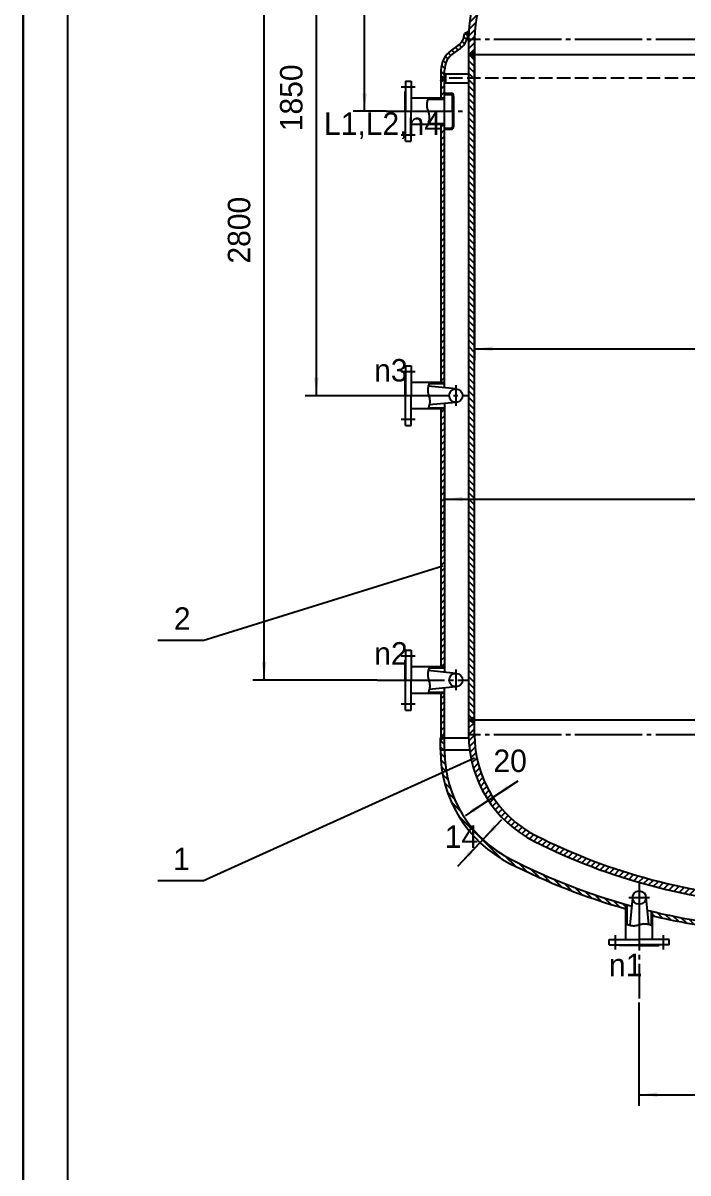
# Model space of a CAD drawing. Extents: x -33 to 593, y -246 to 621.
# Drawn here: x -32.8 to 115.2, y 164.3 to 420.4 of the extents above; entities that cross this region are included whole.
import ezdxf

# ---------------------------------------------------------------- set-up
doc = ezdxf.new("R2010")
doc.units = 0
doc.linetypes.add('DASHDOT', pattern=[18, 15, -1, 1, -1])
doc.linetypes.add('DASHED', pattern=[4, 3, -1])
doc.layers.get('0').update_dxf_attribs({"linetype": 'CONTINUOUS'})
for name, color, linetype in [('1', 7, 'CONTINUOUS'), ('2', 8, 'DASHDOT'), ('3', 2, 'DASHED')]:
    doc.layers.add(name, color=color, linetype=linetype)
doc.styles.get("Standard").update_dxf_attribs({"font": 'isocp.shx', "width": 0.707, "bigfont": 'hztxt.shx'})
doc.styles.add('STYLE1', font='cadt_en.shx', dxfattribs={"width": 0.971372, "bigfont": 'cadt_hz.shx'})
doc.styles.add('STYLE4', font='cadt_en.shx', dxfattribs={"width": 1.054629, "bigfont": 'cadt_hz.shx'})
doc.styles.add('STYLE5', font='cadt_en.shx', dxfattribs={"width": 1.085751, "bigfont": 'cadt_hz.shx'})
doc.dimstyles.get("Standard").update_dxf_attribs({"dimtxt": 3.5, "dimasz": 4, "dimexe": 2, "dimexo": 0, "dimgap": 1, "dimtad": 1, "dimtoh": 1, "dimdec": 4, "dimzin": 0, "dimtxsty": 'STANDARD', "dimcen": 0, "dimazin": 3, "dimtfac": 1, "dimtdec": 4, "dimtmove": 0, "dimatfit": 3, "dimtolj": 1, "dimtzin": 0})

# ---------------------------------------------------------------- blocks, each defined once
blk = doc.blocks.new('*U34')
for p, q in [((60.31, 408.48), (60.26, 408.43)), ((60.8, 407.9), (60.26, 408.45)), ((60.4, 408.43), (60.26, 408.29)), ((60.49, 408.38), (60.26, 408.15)), ((60.58, 408.33), (60.26, 408)), ((60.71, 407.85), (60.26, 408.31)), ((60.67, 408.28), (60.26, 407.86)), ((60.76, 408.22), (60.26, 407.72)), ((60.62, 407.8), (60.26, 408.16)), ((60.53, 407.75), (60.26, 408.02)), ((60.44, 407.7), (60.26, 407.88)), ((60.35, 407.64), (60.26, 407.74)), ((60.26, 407.59), (60.26, 407.6)), ((60.85, 408.17), (60.28, 407.6)), ((60.89, 407.96), (60.44, 408.41)), ((60.94, 408.12), (60.62, 407.8)), ((60.98, 408.01), (60.77, 408.22)), ((61.03, 408.07), (60.95, 407.99, 1))]:
    blk.add_line(p, q)
blk = doc.blocks.new('*U35')
for p, q in [((57.1, 402.41), (57.08, 402.2)), ((57.08, 402.2), (57.08, 402)), ((57.13, 402.62), (57.1, 402.41)), ((57.17, 402.83), (57.13, 402.62)), ((57.22, 403.03), (57.17, 402.83)), ((57.27, 403.22), (57.22, 403.03)), ((57.32, 403.4), (57.27, 403.22)), ((57.36, 403.55), (57.32, 403.4)), ((57.41, 403.68), (57.36, 403.55, 1)), ((57.08, 402), (57.1, 401.81)), ((57.1, 401.81), (57.12, 401.62)), ((57.12, 401.62), (57.16, 401.43)), ((57.16, 401.43), (57.2, 401.25)), ((57.2, 401.25), (57.25, 401.07)), ((57.25, 401.07), (57.31, 400.89)), ((57.31, 400.89), (57.36, 400.72)), ((57.36, 400.72), (57.42, 400.54)), ((57.42, 400.54), (57.47, 400.36)), ((57.47, 400.36), (57.52, 400.18)), ((57.52, 400.18), (57.57, 400)), ((57.57, 400), (57.6, 399.82)), ((57.6, 399.82), (57.63, 399.63)), ((57.63, 399.63), (57.64, 399.43)), ((57.36, 397.88), (57.32, 397.75)), ((57.41, 398.04), (57.36, 397.88)), ((57.46, 398.21), (57.41, 398.04)), ((57.51, 398.4), (57.46, 398.21)), ((57.56, 398.6), (57.51, 398.4)), ((57.6, 398.81), (57.56, 398.6)), ((57.63, 399.02), (57.6, 398.81)), ((57.64, 399.23), (57.63, 399.02)), ((57.64, 399.43), (57.64, 399.23))]:
    blk.add_line(p, q)
blk = doc.blocks.new('*D36')
for p, q in [((111.06, 460.72), (40.75, 460.72)), ((43.25, 400.72), (43.25, 460.72)), ((48.06, 400.72), (40.75, 400.72))]:
    blk.add_line(p, q)
for points in [[(43.25, 460.72), (43.75, 456.72), (42.75, 456.72)], [(43.25, 400.72), (42.75, 404.72), (43.75, 404.72)]]:
    blk.add_solid(points)
at = {"style": 'STYLE1'}
blk.add_text('900', height=5, rotation=90, dxfattribs=at).set_placement((40.16, 426.21))
blk = doc.blocks.new('*U40')
for p, q in [((66.85, 413.25), (66.67, 413.42, 1)), ((66.76, 413.3), (67.18, 413.71)), ((66.85, 413.53), (67.52, 412.86)), ((66.94, 413.19), (67.73, 413.98)), ((67.03, 413.63), (67.73, 412.93)), ((67.12, 413.09), (67.73, 413.7)), ((67.73, 413.22), (67.21, 413.73)), ((67.3, 412.99), (67.73, 413.42)), ((67.73, 413.5), (67.39, 413.84)), ((67.48, 412.88), (67.73, 413.13)), ((67.73, 413.78), (67.57, 413.94)), ((67.66, 412.78), (67.73, 412.85))]:
    blk.add_line(p, q)
blk = doc.blocks.new('*U42')
for p, q in [((63.47, 414.93), (64.05, 414.35)), ((64.3, 415.52), (64.86, 414.95)), ((64.95, 416.28), (65.53, 415.7)), ((65.37, 417.27), (66.01, 416.63, 1)), ((61.23, 412.93), (61.8, 412.35)), ((61.87, 413.7), (62.43, 413.14)), ((62.64, 414.34), (63.22, 413.77)), ((60.38, 410.95), (61.08, 410.25)), ((60.72, 412.02), (61.33, 411.41)), ((60.26, 409.66), (61.06, 408.86))]:
    blk.add_line(p, q)
blk = doc.blocks.new('*U43')
for p, q in [((60.26, 407.08), (61.06, 407.88, 1)), ((60.26, 405.66), (61.06, 406.46)), ((60.26, 404.25), (61.06, 405.05))]:
    blk.add_line(p, q)
blk = doc.blocks.new('*U47')
for p, q in [((57.33, 338.89), (57.32, 338.68)), ((57.32, 338.68), (57.32, 338.49)), ((57.32, 338.49), (57.34, 338.3)), ((57.35, 339.09), (57.33, 338.89)), ((57.34, 338.3), (57.36, 338.11)), ((57.39, 339.3), (57.35, 339.09)), ((57.36, 338.11), (57.4, 337.93)), ((57.44, 339.51), (57.39, 339.3)), ((57.5, 339.71), (57.44, 339.51)), ((57.55, 339.9), (57.5, 339.71)), ((57.61, 340.07), (57.55, 339.9)), ((57.67, 340.22), (57.61, 340.07)), ((57.71, 340.35), (57.67, 340.22, 1)), ((57.4, 337.93), (57.44, 337.74)), ((57.44, 337.74), (57.49, 337.56)), ((57.49, 337.56), (57.54, 337.38)), ((57.54, 337.38), (57.58, 337.21)), ((57.58, 337.21), (57.63, 337.03)), ((57.63, 337.03), (57.67, 336.84)), ((57.68, 335.47), (57.63, 335.26)), ((57.67, 336.84), (57.71, 336.66)), ((57.72, 335.68), (57.68, 335.47)), ((57.71, 336.66), (57.74, 336.47)), ((57.75, 335.88), (57.72, 335.68)), ((57.74, 336.47), (57.75, 336.28)), ((57.75, 336.28), (57.76, 336.09)), ((57.76, 336.09), (57.75, 335.88)), ((57.41, 334.55), (57.36, 334.42)), ((57.46, 334.7), (57.41, 334.55)), ((57.52, 334.87), (57.46, 334.7)), ((57.58, 335.06), (57.52, 334.87)), ((57.63, 335.26), (57.58, 335.06))]:
    blk.add_line(p, q)
blk = doc.blocks.new('*U48')
for p, q in [((58.55, 340.35), (58.82, 340.08)), ((59.96, 340.35), (60.23, 340.08)), ((57.37, 334.46), (57.41, 334.42, 1)), ((58.56, 334.68), (58.82, 334.42)), ((59.97, 334.68), (60.24, 334.42))]:
    blk.add_line(p, q)
blk = doc.blocks.new('*D49')
for p, q in [((221.06, 390.68), (221.06, 311.85)), ((61.06, 303.3), (61.06, 316.85)), ((61.06, 314.35), (221.06, 314.35))]:
    blk.add_line(p, q)
for points in [[(61.06, 314.35), (65.06, 314.85), (65.06, 313.85)], [(221.06, 314.35), (217.06, 313.85), (217.06, 314.85)]]:
    blk.add_solid(points)
at = {"insert": (148.12, 315.78), "char_height": 5, "attachment_point": 7, "style": 'STYLE4'}
blk.add_mtext('%%c2400', dxfattribs=at)
blk = doc.blocks.new('*D51')
for p, q in [((111.06, 460.72), (30.02, 460.72)), ((32.52, 337.38), (32.52, 460.72)), ((47.01, 337.38), (30.02, 337.38))]:
    blk.add_line(p, q)
for points in [[(32.52, 460.72), (33.02, 456.72), (32.02, 456.72)], [(32.52, 337.38), (32.02, 341.38), (33.02, 341.38)]]:
    blk.add_solid(points)
at = {"style": 'STYLE1'}
blk.add_text('1850', height=5, rotation=90, dxfattribs=at).set_placement((29.43, 396.27))
blk = doc.blocks.new('*U52')
for p, q in [((60.26, 397.18), (60.83, 397.75, 1)), ((60.26, 395.76), (61.06, 396.56)), ((60.26, 394.35), (61.06, 395.15)), ((60.26, 392.94), (61.06, 393.74)), ((60.26, 391.52), (61.06, 392.32)), ((60.26, 390.11), (61.06, 390.91)), ((60.26, 388.69), (61.06, 389.49)), ((60.26, 387.28), (61.06, 388.08)), ((60.26, 385.86), (61.06, 386.66)), ((60.26, 384.45), (61.06, 385.25)), ((60.26, 383.04), (61.06, 383.84)), ((60.26, 381.62), (61.06, 382.42)), ((60.26, 380.21), (61.06, 381.01)), ((60.26, 378.79), (61.06, 379.59)), ((60.26, 377.38), (61.06, 378.18)), ((60.26, 375.97), (61.06, 376.77)), ((60.26, 374.55), (61.06, 375.35)), ((60.26, 373.14), (61.06, 373.94)), ((60.26, 371.72), (61.06, 372.52)), ((60.26, 370.31), (61.06, 371.11)), ((60.26, 368.89), (61.06, 369.69)), ((60.26, 367.48), (61.06, 368.28)), ((60.26, 366.07), (61.06, 366.87)), ((60.26, 364.65), (61.06, 365.45)), ((60.26, 363.24), (61.06, 364.04)), ((60.26, 361.82), (61.06, 362.62)), ((60.26, 360.41), (61.06, 361.21)), ((60.26, 358.99), (61.06, 359.79)), ((60.26, 357.58), (61.06, 358.38)), ((60.26, 356.17), (61.06, 356.97)), ((60.26, 354.75), (61.06, 355.55)), ((60.26, 353.34), (61.06, 354.14)), ((60.26, 351.92), (61.06, 352.72)), ((60.26, 350.51), (61.06, 351.31)), ((60.26, 349.1), (61.06, 349.9)), ((60.26, 347.68), (61.06, 348.48)), ((60.26, 346.27), (61.06, 347.07)), ((60.26, 344.85), (61.06, 345.65)), ((60.26, 343.44), (61.06, 344.24)), ((60.26, 342.02), (61.06, 342.82)), ((60.26, 340.61), (61.06, 341.41))]:
    blk.add_line(p, q)
blk = doc.blocks.new('*U53')
for p, q in [((60.26, 333.54), (61.06, 334.34, 1)), ((60.26, 332.12), (61.06, 332.92)), ((60.26, 330.71), (61.06, 331.51)), ((60.26, 329.3), (61.06, 330.1)), ((60.26, 327.88), (61.06, 328.68)), ((60.26, 326.47), (61.06, 327.27)), ((60.26, 325.05), (61.06, 325.85)), ((60.26, 323.64), (61.06, 324.44)), ((60.26, 322.23), (61.06, 323.03)), ((60.26, 320.81), (61.06, 321.61)), ((60.26, 319.4), (61.06, 320.2)), ((60.26, 317.98), (61.06, 318.78)), ((60.26, 316.57), (61.06, 317.37)), ((60.26, 315.15), (61.06, 315.95)), ((60.26, 313.74), (61.06, 314.54)), ((60.26, 312.33), (61.06, 313.13)), ((60.26, 310.91), (61.06, 311.71)), ((60.26, 309.5), (61.06, 310.3)), ((60.26, 308.08), (61.06, 308.88)), ((60.26, 306.67), (61.06, 307.47)), ((60.26, 305.25), (61.06, 306.05)), ((60.26, 303.84), (61.06, 304.64)), ((60.26, 302.43), (61.06, 303.23)), ((60.26, 301.01), (61.06, 301.81)), ((60.26, 299.6), (61.06, 300.4)), ((60.26, 298.18), (61.06, 298.98)), ((60.26, 296.77), (61.06, 297.57)), ((60.26, 295.36), (61.06, 296.16)), ((60.26, 293.94), (61.06, 294.74)), ((60.26, 292.53), (61.06, 293.33)), ((60.26, 291.11), (61.06, 291.91)), ((60.26, 289.7), (61.06, 290.5)), ((60.26, 288.28), (61.06, 289.08)), ((61.01, 287.63), (61.06, 287.67))]:
    blk.add_line(p, q)
blk = doc.blocks.new('*U54')
for p, q in [((67.73, 412.09), (66.43, 413.39, 1)), ((67.73, 410.67), (66.39, 412.01)), ((67.73, 409.26), (66.39, 410.59)), ((67.73, 407.84), (66.39, 409.18)), ((66.39, 407.76), (67.73, 406.43)), ((66.39, 406.35), (67.73, 405.01)), ((67.73, 403.6), (66.39, 404.94)), ((67.73, 402.19), (66.39, 403.52)), ((67.73, 400.77), (66.39, 402.11)), ((67.73, 399.36), (66.39, 400.69)), ((67.73, 397.94), (66.39, 399.28)), ((67.73, 396.53), (66.39, 397.87)), ((67.73, 395.11), (66.39, 396.45)), ((67.73, 393.7), (66.39, 395.04)), ((67.73, 392.29), (66.39, 393.62)), ((67.73, 390.87), (66.39, 392.21)), ((67.73, 389.46), (66.39, 390.79)), ((67.73, 388.04), (66.39, 389.38)), ((67.73, 386.63), (66.39, 387.97)), ((67.73, 385.22), (66.39, 386.55)), ((67.73, 383.8), (66.39, 385.14)), ((67.73, 382.39), (66.39, 383.72)), ((67.73, 380.97), (66.39, 382.31)), ((66.39, 380.89), (67.73, 379.56)), ((66.39, 379.48), (67.73, 378.14)), ((67.73, 376.73), (66.39, 378.07)), ((67.73, 375.32), (66.39, 376.65)), ((67.73, 373.9), (66.39, 375.24)), ((67.73, 372.49), (66.39, 373.82)), ((67.73, 371.07), (66.39, 372.41)), ((67.73, 369.66), (66.39, 371)), ((66.86, 369.11), (66.39, 369.58))]:
    blk.add_line(p, q)
blk = doc.blocks.new('*U55')
for p, q in [((67.35, 424.07), (69.14, 425.86)), ((68.03, 426.16), (68.12, 426.25, 1)), ((66.91, 422.21), (68.79, 424.1)), ((66.46, 418.94), (67.99, 420.46)), ((66.62, 420.51), (68.3, 422.19)), ((66.4, 417.46), (67.81, 418.87)), ((66.39, 416.04), (67.73, 417.38)), ((66.39, 414.63), (67.73, 415.96)), ((66.57, 413.39), (67.73, 414.55))]:
    blk.add_line(p, q)
blk = doc.blocks.new('*U56')
for p, q in [((65.68, 418.1), (65.9, 417.88, 1)), ((65.76, 417.96), (66.22, 418.41)), ((65.86, 418.2), (66.4, 417.66)), ((65.94, 417.85), (66.42, 418.34)), ((66.03, 418.31), (66.41, 417.93)), ((66.12, 417.75), (66.41, 418.04)), ((66.42, 418.2), (66.21, 418.41)), ((66.3, 417.64), (66.4, 417.75)), ((66.43, 418.47), (66.39, 418.51))]:
    blk.add_line(p, q)
blk = doc.blocks.new('*D61')
for p, q in [((67.73, 413.39), (67.73, 345.3)), ((214.39, 345.3), (214.39, 353.45)), ((67.73, 347.8), (214.39, 347.8))]:
    blk.add_line(p, q)
for points in [[(67.73, 347.8), (71.73, 348.3), (71.73, 347.3)], [(214.39, 347.8), (210.39, 347.3), (210.39, 348.3)]]:
    blk.add_solid(points)
at = {"insert": (147.78, 349.23), "char_height": 5, "attachment_point": 7, "style": 'STYLE5'}
blk.add_mtext('%%c2200', dxfattribs=at)
blk = doc.blocks.new('*U63')
for p, q in [((61.06, 404.61), (61.22, 404.45)), ((62.37, 404.72), (62.7, 404.39)), ((57.75, 403.68), (58.01, 403.42)), ((59.16, 403.68), (59.43, 403.42)), ((60.57, 403.68), (60.84, 403.42)), ((62.73, 404.36), (63.06, 404.03, 1)), ((62.79, 402.88), (63.06, 402.61)), ((62.79, 401.47), (63.06, 401.2)), ((62.79, 400.05), (63.06, 399.79)), ((57.75, 398.02), (58.02, 397.75)), ((59.17, 398.02), (59.43, 397.75)), ((60.58, 398.02), (60.85, 397.75)), ((61.62, 396.98), (61.88, 396.72)), ((62.79, 398.64), (63.06, 398.37)), ((62.79, 397.22), (63, 397.01))]:
    blk.add_line(p, q)
blk = doc.blocks.new('*U65')
for p, q in [((66.52, 265.17), (66.5, 265.19)), ((66.8, 265.36), (66.57, 265.14)), ((66.85, 264.97), (66.59, 265.24)), ((67.13, 265.55), (66.66, 265.08)), ((67.19, 264.78), (66.68, 265.29)), ((66.75, 265.03), (67.47, 265.75)), ((67.52, 264.59), (66.77, 265.34)), ((66.84, 264.98), (67.73, 265.87)), ((67.73, 264.52), (66.86, 265.4)), ((67.73, 265.73), (66.93, 264.93)), ((67.73, 264.66), (66.95, 265.45)), ((67.73, 265.59), (67.02, 264.88)), ((67.73, 264.81), (67.04, 265.5)), ((67.73, 265.44), (67.11, 264.83)), ((67.73, 264.95), (67.13, 265.55)), ((67.73, 265.3), (67.2, 264.77)), ((67.73, 265.09), (67.22, 265.6)), ((67.73, 265.16), (67.29, 264.72)), ((67.73, 265.23), (67.3, 265.65)), ((67.73, 265.02), (67.38, 264.67)), ((67.73, 265.37), (67.39, 265.71)), ((67.73, 264.88), (67.47, 264.62)), ((67.73, 265.51), (67.48, 265.76)), ((67.73, 264.74), (67.56, 264.57)), ((67.73, 265.65), (67.57, 265.81)), ((67.73, 264.6), (67.65, 264.51)), ((67.73, 265.8), (67.66, 265.86, 1))]:
    blk.add_line(p, q)
blk = doc.blocks.new('*U66')
for p, q in [((60.56, 261.39), (60.13, 260.95)), ((60.65, 261.34), (60.13, 260.81)), ((60.74, 261.29), (60.25, 260.8)), ((60.3, 261.55), (60.26, 261.51)), ((60.72, 261.07), (60.26, 261.53)), ((60.39, 261.5), (60.26, 261.37)), ((60.48, 261.44), (60.26, 261.23)), ((60.63, 261.02), (60.26, 261.39)), ((60.54, 260.96), (60.26, 261.25)), ((60.81, 261.12), (60.5, 261.43)), ((60.83, 261.24), (60.59, 260.99)), ((60.9, 261.17), (60.83, 261.24, 1)), ((60.22, 261.18), (60.13, 261.09)), ((60.36, 260.86), (60.13, 261.1)), ((60.27, 260.81), (60.13, 260.95)), ((60.18, 260.76), (60.13, 260.81)), ((60.45, 260.91), (60.18, 261.18)), ((60.92, 261.18), (60.92, 261.18))]:
    blk.add_line(p, q)
blk = doc.blocks.new('*U67')
for p, q in [((101.43, 219.76), (101.55, 219.71, 1)), ((101.55, 219.71), (101.71, 219.65)), ((101.71, 219.65), (101.88, 219.6)), ((101.88, 219.6), (102.07, 219.54)), ((102.07, 219.54), (102.27, 219.48)), ((102.27, 219.48), (102.48, 219.43)), ((102.48, 219.43), (102.68, 219.39)), ((102.68, 219.39), (102.89, 219.37)), ((102.89, 219.37), (103.09, 219.36)), ((103.09, 219.36), (103.29, 219.36)), ((103.29, 219.36), (103.48, 219.38)), ((103.48, 219.38), (103.67, 219.41)), ((103.67, 219.41), (103.85, 219.44)), ((103.85, 219.44), (104.03, 219.48)), ((104.03, 219.48), (104.21, 219.53)), ((104.21, 219.53), (104.39, 219.58)), ((104.39, 219.58), (104.57, 219.63)), ((104.57, 219.63), (104.75, 219.67)), ((104.75, 219.67), (104.93, 219.71)), ((104.93, 219.71), (105.12, 219.75)), ((105.12, 219.75), (105.3, 219.78)), ((105.3, 219.78), (105.5, 219.79)), ((105.5, 219.79), (105.69, 219.8)), ((105.69, 219.8), (105.89, 219.79)), ((105.89, 219.79), (106.1, 219.76)), ((106.1, 219.76), (106.31, 219.72)), ((106.31, 219.72), (106.52, 219.67)), ((106.52, 219.67), (106.72, 219.62)), ((106.72, 219.62), (106.9, 219.56)), ((106.9, 219.56), (107.08, 219.5)), ((107.08, 219.5), (107.23, 219.45)), ((107.23, 219.45), (107.36, 219.4))]:
    blk.add_line(p, q)
blk = doc.blocks.new('*U68')
for p, q in [((61.06, 259.67), (60.13, 260.61)), ((60.13, 259.19), (61.06, 258.26)), ((60.96, 261.18), (61.06, 261.09)), ((61.1, 256.8), (60.13, 257.77)), ((60.2, 256.29), (61.23, 255.26)), ((61.47, 253.6), (60.36, 254.72)), ((61.85, 251.81), (60.63, 253.03)), ((62.42, 249.82), (61.04, 251.2)), ((63.29, 247.54), (61.66, 249.18)), ((64.73, 244.69), (62.58, 246.84)), ((73.81, 234.19), (64.12, 243.89, 1)), ((76.82, 232.6), (74.62, 234.8)), ((79.55, 231.29), (77.56, 233.28)), ((82.15, 230.1), (80.27, 231.98)), ((84.65, 229.01), (82.86, 230.8)), ((87.05, 228.02), (85.34, 229.73)), ((87.74, 228.76), (89.38, 227.11)), ((91.63, 226.27), (90.05, 227.86)), ((92.29, 227.03), (93.82, 225.5)), ((95.95, 224.78), (94.47, 226.26)), ((96.59, 225.56), (98.03, 224.12)), ((98.66, 224.9), (100.05, 223.51)), ((100.68, 224.3), (101.43, 223.55))]:
    blk.add_line(p, q)
blk = doc.blocks.new('*U69')
for p, q in [((101.43, 223.55), (101.69, 223.28)), ((101.43, 222.13), (101.69, 221.87)), ((101.69, 220.45), (101.43, 220.72, 1)), ((107.09, 222.13), (107.36, 221.86)), ((107.09, 220.71), (107.36, 220.45))]:
    blk.add_line(p, q)
blk = doc.blocks.new('*U70')
blk.add_line((71.85, 247.95), (76.86, 251.26))
blk.add_solid([(71.85, 247.95), (74.91, 250.57), (75.46, 249.74)])
blk = doc.blocks.new('*U71')
blk.add_line((70.62, 247.14), (65.62, 243.84))
blk.add_solid([(70.62, 247.14), (67.56, 244.52), (67.01, 245.36)])
blk = doc.blocks.new('*U72')
blk.add_line((69.59, 238.55), (73.71, 242.91))
blk.add_solid([(69.59, 238.55), (71.98, 241.8), (72.7, 241.11)])
blk = doc.blocks.new('*U73')
blk.add_line((68.95, 237.87), (64.84, 233.5))
blk.add_solid([(68.95, 237.87), (66.57, 234.62), (65.85, 235.3)])
blk = doc.blocks.new('*D91')
for p, q in [((141.06, 208.85), (141.06, 179.23)), ((104.39, 179.23), (104.39, 202.28, 1)), ((104.39, 181.73), (141.06, 181.73))]:
    blk.add_line(p, q)
for points in [[(104.39, 181.73), (108.39, 182.23), (108.39, 181.23)], [(141.06, 181.73), (137.06, 181.23), (137.06, 182.23)]]:
    blk.add_solid(points)
at = {"style": 'STYLE1'}
blk.add_text('550', height=5, dxfattribs=at).set_placement((117.7, 184.82))
blk = doc.blocks.new('*U97')
for p, q in [((107.75, 221.46), (107.36, 221.86, 1)), ((109.59, 221.04), (108.35, 222.28)), ((111.39, 220.65), (110.18, 221.87)), ((113.17, 220.29), (111.97, 221.49)), ((114.91, 219.96), (113.74, 221.13)), ((116.63, 219.66), (115.48, 220.81)), ((118.32, 219.38), (117.19, 220.51)), ((119.99, 219.12), (118.88, 220.24)), ((121.64, 218.89), (120.54, 219.99))]:
    blk.add_line(p, q)
blk = doc.blocks.new('*U103')
for p, q in [((57.55, 276.56), (57.5, 276.37)), ((57.61, 276.74), (57.55, 276.56)), ((57.67, 276.89), (57.61, 276.74)), ((57.71, 277.02), (57.67, 276.89, 1)), ((57.33, 275.55), (57.32, 275.35)), ((57.32, 275.35), (57.32, 275.16)), ((57.32, 275.16), (57.34, 274.96)), ((57.35, 275.76), (57.33, 275.55)), ((57.34, 274.96), (57.36, 274.78)), ((57.39, 275.97), (57.35, 275.76)), ((57.36, 274.78), (57.4, 274.59)), ((57.44, 276.17), (57.39, 275.97)), ((57.4, 274.59), (57.44, 274.41)), ((57.5, 276.37), (57.44, 276.17)), ((57.44, 274.41), (57.49, 274.23)), ((57.49, 274.23), (57.54, 274.05)), ((57.54, 274.05), (57.58, 273.87)), ((57.52, 271.54), (57.46, 271.37)), ((57.58, 271.73), (57.52, 271.54)), ((57.58, 273.87), (57.63, 273.69)), ((57.63, 271.93), (57.58, 271.73)), ((57.63, 273.69), (57.67, 273.51)), ((57.68, 272.13), (57.63, 271.93)), ((57.67, 273.51), (57.71, 273.33)), ((57.72, 272.34), (57.68, 272.13)), ((57.71, 273.33), (57.74, 273.14)), ((57.75, 272.55), (57.72, 272.34)), ((57.74, 273.14), (57.75, 272.95)), ((57.75, 272.95), (57.76, 272.75)), ((57.76, 272.75), (57.75, 272.55)), ((57.41, 271.21), (57.36, 271.09)), ((57.46, 271.37), (57.41, 271.21))]:
    blk.add_line(p, q)
blk = doc.blocks.new('*U104')
for p, q in [((57.94, 277.02), (58.21, 276.75)), ((59.62, 276.75), (59.35, 277.02)), ((61.03, 276.75), (60.77, 277.02, 1)), ((57.95, 271.35), (58.21, 271.09)), ((59.63, 271.09), (59.36, 271.35)), ((60.78, 271.35), (61.04, 271.09))]:
    blk.add_line(p, q)
blk = doc.blocks.new('*D105')
for p, q in [((111.06, 460.72), (18.4, 460.72)), ((20.9, 274.05), (20.9, 460.72)), ((46.02, 274.05), (18.4, 274.05))]:
    blk.add_line(p, q)
for points in [[(20.9, 460.72), (21.4, 456.72), (20.4, 456.72)], [(20.9, 274.05), (20.4, 278.05), (21.4, 278.05)]]:
    blk.add_solid(points)
at = {"style": 'STYLE1'}
blk.add_text('2800', height=5, rotation=90, dxfattribs=at).set_placement((17.81, 366.79))
blk = doc.blocks.new('*U106')
for p, q in [((60.26, 286.87), (61.01, 287.63, 1)), ((60.26, 285.46), (61.06, 286.26)), ((60.26, 284.04), (61.06, 284.84)), ((60.26, 282.63), (61.06, 283.43)), ((60.26, 281.21), (61.06, 282.01)), ((60.26, 279.8), (61.06, 280.6)), ((60.26, 278.38), (61.06, 279.18)), ((60.31, 277.02), (61.06, 277.77)), ((60.26, 269.9), (61.06, 270.7)), ((60.26, 268.49), (61.06, 269.29)), ((60.26, 267.07), (61.06, 267.87)), ((60.26, 265.66), (61.06, 266.46)), ((60.26, 264.24), (61.06, 265.04)), ((60.26, 262.83), (61.06, 263.63)), ((60.36, 261.51), (61.06, 262.21))]:
    blk.add_line(p, q)
blk = doc.blocks.new('*U107')
for p, q in [((66.86, 369.11), (67.73, 368.24, 1)), ((66.39, 368.17), (67.73, 366.83)), ((66.39, 366.75), (67.73, 365.42)), ((66.39, 365.34), (67.73, 364)), ((66.39, 363.92), (67.73, 362.59)), ((67.73, 361.17), (66.39, 362.51)), ((66.39, 361.1), (67.73, 359.76)), ((67.73, 358.35), (66.39, 359.68)), ((67.73, 356.93), (66.39, 358.27)), ((66.39, 356.85), (67.73, 355.52)), ((66.39, 355.44), (67.73, 354.1)), ((66.39, 354.02), (67.73, 352.69)), ((66.39, 352.61), (67.73, 351.27)), ((66.39, 351.2), (67.73, 349.86)), ((66.39, 349.78), (67.73, 348.45)), ((66.39, 348.37), (67.73, 347.03)), ((66.39, 346.95), (67.73, 345.62)), ((66.39, 345.54), (67.73, 344.2)), ((66.39, 344.13), (67.73, 342.79)), ((66.39, 342.71), (67.73, 341.37)), ((66.39, 341.3), (67.73, 339.96)), ((66.39, 339.88), (67.73, 338.55)), ((66.39, 338.47), (67.73, 337.13)), ((66.39, 337.05), (67.73, 335.72)), ((66.39, 335.64), (67.73, 334.3)), ((66.39, 334.23), (67.73, 332.89)), ((67.73, 331.48), (66.39, 332.81)), ((67.73, 330.06), (66.39, 331.4)), ((67.73, 328.65), (66.39, 329.98)), ((67.73, 327.23), (66.39, 328.57)), ((66.39, 327.15), (67.73, 325.82)), ((66.39, 325.74), (67.73, 324.4)), ((66.39, 324.33), (67.73, 322.99)), ((66.39, 322.91), (67.73, 321.58)), ((66.39, 321.5), (67.73, 320.16)), ((66.39, 320.08), (67.73, 318.75)), ((66.39, 318.67), (67.73, 317.33)), ((66.39, 317.26), (67.73, 315.92)), ((66.39, 315.84), (67.73, 314.5)), ((66.39, 314.43), (67.73, 313.09)), ((66.39, 313.01), (67.73, 311.68)), ((66.39, 311.6), (67.73, 310.26)), ((66.39, 310.18), (67.73, 308.85)), ((66.39, 308.77), (67.73, 307.43)), ((66.39, 307.36), (67.73, 306.02)), ((67.73, 304.6), (66.39, 305.94)), ((66.39, 304.53), (67.73, 303.19)), ((67.73, 301.78), (66.39, 303.11)), ((67.73, 300.36), (66.39, 301.7)), ((67.73, 298.95), (66.39, 300.28)), ((66.39, 298.87), (67.73, 297.53)), ((66.39, 297.46), (67.73, 296.12)), ((66.39, 296.04), (67.73, 294.71)), ((66.39, 294.63), (67.73, 293.29)), ((66.39, 293.21), (67.73, 291.88)), ((66.39, 291.8), (67.73, 290.46)), ((66.39, 290.39), (67.73, 289.05)), ((66.39, 288.97), (67.73, 287.63)), ((66.39, 287.56), (67.73, 286.22)), ((66.39, 286.14), (67.73, 284.81)), ((66.39, 284.73), (67.73, 283.39)), ((66.39, 283.31), (67.73, 281.98)), ((66.39, 281.9), (67.73, 280.56)), ((66.39, 280.49), (67.73, 279.15)), ((67.73, 277.73), (66.39, 279.07)), ((66.39, 277.66), (67.73, 276.32)), ((67.73, 274.91), (66.39, 276.24)), ((66.39, 274.83), (67.73, 273.49)), ((67.73, 272.08), (66.39, 273.41)), ((67.73, 270.66), (66.39, 272)), ((67.73, 269.25), (66.39, 270.59)), ((67.73, 267.84), (66.39, 269.17)), ((67.73, 266.42), (66.39, 267.76)), ((66.39, 266.34), (67.16, 265.57))]:
    blk.add_line(p, q)
blk = doc.blocks.new('*U109')
for p, q in [((66.39, 264.72), (66.72, 265.05, 1)), ((66.39, 263.31), (67.62, 264.53)), ((66.39, 261.89), (67.73, 263.23)), ((66.43, 260.51), (67.73, 261.81)), ((66.53, 259.2), (67.76, 260.43)), ((66.69, 257.95), (67.86, 259.12)), ((66.9, 256.74), (68.02, 257.86)), ((67.16, 255.59), (68.24, 256.67)), ((67.46, 254.47), (68.5, 255.52)), ((67.8, 253.39), (68.81, 254.41)), ((68.17, 252.36), (69.16, 253.35)), ((68.58, 251.35), (69.55, 252.32)), ((69.02, 250.38), (69.98, 251.33)), ((69.5, 249.44), (70.44, 250.38)), ((70, 248.53), (70.93, 249.46)), ((70.54, 247.65), (71.45, 248.57))]:
    blk.add_line(p, q)
blk = doc.blocks.new('*U110')
for p, q in [((71.1, 246.8), (72.01, 247.71, 1)), ((71.69, 245.98), (72.6, 246.88)), ((72.31, 245.18), (73.21, 246.08)), ((72.95, 244.41), (73.85, 245.31)), ((73.63, 243.67), (74.53, 244.57)), ((74.33, 242.95), (75.23, 243.86)), ((75.05, 242.26), (75.96, 243.17)), ((75.8, 241.6), (76.71, 242.51)), ((76.58, 240.97), (77.5, 241.89)), ((77.39, 240.36), (78.32, 241.29)), ((78.22, 239.78), (79.16, 240.72)), ((79.08, 239.22), (80.04, 240.18)), ((79.97, 238.7), (80.94, 239.67)), ((80.89, 238.2), (81.88, 239.19)), ((81.83, 237.73), (82.82, 238.72)), ((82.78, 237.27), (83.78, 238.26)), ((83.73, 236.81), (84.73, 237.81)), ((84.7, 236.35), (85.7, 237.36)), ((85.66, 235.91), (86.67, 236.91)), ((86.64, 235.47), (87.64, 236.47)), ((87.62, 235.03), (88.63, 236.04)), ((88.6, 234.61), (89.62, 235.62)), ((89.6, 234.19), (90.62, 235.2)), ((90.6, 233.77), (91.62, 234.79)), ((91.61, 233.37), (92.63, 234.39)), ((92.62, 232.96), (93.65, 233.99)), ((93.64, 232.57), (94.67, 233.6)), ((94.67, 232.19), (95.7, 233.22)), ((95.7, 231.81), (96.74, 232.85)), ((96.75, 231.43), (97.79, 232.48)), ((97.8, 231.07), (98.84, 232.12)), ((98.85, 230.71), (99.9, 231.76)), ((99.92, 230.36), (100.97, 231.42)), ((100.99, 230.02), (102.05, 231.08)), ((102.07, 229.68), (103.13, 230.75)), ((103.15, 229.36), (104.23, 230.43)), ((104.25, 229.04), (105.33, 230.11)), ((105.35, 228.73), (106.43, 229.81)), ((106.46, 228.42), (107.55, 229.51)), ((107.58, 228.13), (108.67, 229.22)), ((108.71, 227.84), (109.81, 228.94)), ((109.84, 227.56), (110.95, 228.67)), ((110.99, 227.29), (112.1, 228.4)), ((112.14, 227.03), (113.26, 228.15)), ((113.3, 226.78), (114.43, 227.9)), ((114.47, 226.53), (115.6, 227.66)), ((115.65, 226.3), (116.79, 227.44)), ((116.84, 226.07), (117.99, 227.22)), ((118.04, 225.86), (119.19, 227.01)), ((119.25, 225.65), (120.41, 226.81)), ((120.47, 225.45), (121.63, 226.62)), ((121.69, 225.27), (122.87, 226.44)), ((122.93, 225.09), (124.12, 226.28)), ((124.18, 224.93), (125.37, 226.12)), ((125.44, 224.77), (126.64, 225.97)), ((126.71, 224.63), (127.92, 225.84)), ((127.99, 224.5), (129.21, 225.72)), ((129.29, 224.38), (130.52, 225.61)), ((130.59, 224.27), (131.83, 225.51)), ((131.91, 224.17), (133.16, 225.42)), ((133.24, 224.08), (134.5, 225.35)), ((134.58, 224.01), (135.59, 225.02)), ((135.93, 223.95), (136.32, 224.34))]:
    blk.add_line(p, q)

msp = doc.modelspace()

# ---------------------------------------------------------------- linework, layer by layer
for p, q in [((-32.77011, 595.45676), (-32.77011, -245.54324)), ((-32.77011, -245.54324), (-32.77011, 595.45676)), ((7.23827, 282.89955), (60.67583, 299.46494)), ((7.23827, 229.35059), (67.72827, 256.72494)), ((66.93522, 244.71071), (77.40453, 251.61672)), ((73.73795, 242.9403), (63.96032, 232.57456))]:
    msp.add_line(p, q)
at = {"layer": '1'}
for p, q in [((-22.77011, -235.54324), (-22.77011, 570.45676, 1)), ((66.26227, 418.05163), (65.46197, 418.05163, 6.28319)), ((65.59527, 418.05163), (66.43508, 418.5365)), ((65.59527, 418.05163), (66.39804, 417.58815)), ((64.0407, 415.3214), (62.58936, 414.30516)), ((66.39227, 417.0375), (66.39227, 261.93164, 6.28319)), ((67.72827, 416.71963), (67.72827, 416.88994)), ((67.72827, 416.71963), (67.72827, 413.38563)), ((64.49973, 414.66583), (63.04796, 413.64929)), ((66.39227, 413.38563), (141.05827, 413.38563, 1)), ((66.609, 413.38563), (67.72827, 414.03185)), ((66.609, 413.38563), (67.72884, 412.73909)), ((67.72884, 300.09694), (67.72884, 413.38563)), ((60.25827, 409.82718), (60.25827, 403.68363)), ((61.05827, 339.12281), (61.05827, 409.82713)), ((52.39157, 407.38363), (52.39157, 400.71763)), ((52.39157, 407.38363), (53.59127, 407.38363)), ((53.59127, 407.38363), (53.59127, 400.71763)), ((61.05827, 408.05163), (60.25827, 408.51351)), ((61.05827, 408.05163), (60.25827, 407.58975)), ((61.05827, 408.05163), (60.25827, 408.05163)), ((61.05827, 409.05163), (66.39227, 409.05163)), ((61.32487, 407.05163), (61.32487, 409.05163, 6.28319)), ((52.25827, 400.71763), (52.25827, 405.11763)), ((52.25827, 405.11763), (52.39157, 405.11763)), ((61.05827, 407.05163), (66.39227, 407.05163)), ((61.05827, 404.71763), (62.52527, 404.71763, 6.28319)), ((53.59127, 403.68363), (61.05827, 403.68363)), ((57.32269, 403.41763), (61.05827, 403.41763)), ((61.05827, 404.45163), (62.52567, 404.45163, 6.28319)), ((62.79167, 400.71763), (62.79167, 404.18563)), ((62.79167, 404.00363), (62.79167, 400.53563)), ((63.05827, 400.71763), (63.05827, 404.18463)), ((63.05827, 404.00363), (63.05827, 400.53663)), ((52.25827, 400.71763), (52.25827, 396.31763)), ((52.39157, 394.05163), (52.39157, 400.71763)), ((53.59127, 394.05163), (53.59127, 400.71763)), ((62.79167, 400.71763), (62.79167, 397.24963)), ((63.05827, 400.71763), (63.05827, 397.25063)), ((61.05827, 397.75163), (53.59127, 397.75163)), ((57.40474, 398.01763), (61.05827, 398.01763)), ((60.25827, 397.75163), (60.25827, 340.35063)), ((61.05827, 396.98363), (62.52567, 396.98363)), ((52.25827, 396.31763), (52.39157, 396.31763)), ((61.05827, 396.71763), (62.52527, 396.71763, 6.28319)), ((52.39157, 394.05163), (53.59127, 394.05163)), ((52.39157, 344.05063), (52.39157, 337.38463)), ((52.39157, 344.05063), (53.59127, 344.05063)), ((53.59127, 344.05063), (53.59127, 337.38463)), ((52.25827, 341.78463), (52.39157, 341.78463)), ((52.25827, 337.38463), (52.25827, 341.78463)), ((61.05827, 340.35063), (53.59127, 340.35063)), ((63.53911, 338.87834), (57.43307, 339.48005)), ((57.61754, 340.08463), (61.05827, 340.08463)), ((52.25827, 337.38463), (52.25827, 332.98463)), ((52.39157, 330.71863), (52.39157, 337.38463)), ((53.59127, 330.71863), (53.59127, 337.38463)), ((63.53911, 335.89093), (57.64432, 335.31003)), ((61.05827, 335.64646), (61.05827, 275.78981)), ((52.25827, 332.98463), (52.39157, 332.98463)), ((61.05827, 334.41863), (53.59127, 334.41863)), ((57.4549, 334.68463), (61.05827, 334.68463)), ((60.25827, 334.41863), (60.25827, 277.01763)), ((52.39157, 330.71863), (53.59127, 330.71863)), ((67.72884, 261.84963), (67.72884, 300.09694)), ((7.23827, 282.89955), (-2.76173, 282.89955, 1)), ((52.39157, 280.71763), (52.39157, 274.05163)), ((52.39157, 280.71763), (53.59127, 280.71763)), ((53.59127, 280.71763), (53.59127, 274.05163)), ((52.25827, 274.05163), (52.25827, 278.45163)), ((52.25827, 278.45163), (52.39157, 278.45163)), ((61.05827, 277.01763), (53.59127, 277.01763)), ((57.61754, 276.75163), (61.05827, 276.75163)), ((52.25827, 274.05163), (52.25827, 269.65163)), ((52.39157, 267.38563), (52.39157, 274.05163)), ((53.59127, 267.38563), (53.59127, 274.05163)), ((63.53911, 275.54534), (57.43307, 276.14705)), ((63.53911, 272.55793), (57.64432, 271.97703)), ((61.05827, 258.51843), (61.05827, 272.31346)), ((52.25827, 269.65163), (52.39157, 269.65163)), ((61.05827, 271.08563), (53.59127, 271.08563)), ((57.4549, 271.35163), (61.05827, 271.35163)), ((60.25827, 271.08563), (60.25827, 261.18443)), ((52.39157, 267.38563), (53.59127, 267.38563)), ((66.39227, 265.18363), (141.05827, 265.18363)), ((66.49008, 265.18363), (67.72884, 265.89883)), ((66.49008, 265.18363), (67.72884, 264.46844, 6.28319)), ((60.92358, 261.18443), (60.25827, 261.56855)), ((60.12527, 258.51843), (60.12527, 261.18443)), ((60.92358, 261.18443), (60.12527, 260.72353)), ((60.12527, 261.18443), (66.40274, 261.18443)), ((61.05827, 258.51843), (61.05827, 261.18443)), ((60.12527, 258.51843), (60.12527, 258.33398)), ((61.05827, 258.51843), (61.05827, 258.33398)), ((7.23827, 229.35059), (-2.76173, 229.35059, 1)), ((102.89856, 225.58095), (102.29685, 219.47491)), ((105.88598, 225.58095), (106.46687, 219.68616)), ((101.42627, 216.30011), (101.42627, 224.07962)), ((101.69227, 219.65938), (101.69227, 224.00375)), ((107.09227, 219.49673), (107.09227, 222.58162)), ((107.35827, 216.30011), (107.35827, 222.51733)), ((97.72627, 215.10041), (97.72627, 216.30011)), ((97.72627, 216.30011), (104.39227, 216.30011)), ((111.05827, 216.30011), (104.39227, 216.30011)), ((111.05827, 215.10041), (111.05827, 216.30011)), ((97.72627, 215.10041), (104.39227, 215.10041)), ((99.99227, 214.96711), (99.99227, 215.10041)), ((104.39227, 214.96711), (99.99227, 214.96711)), ((111.05827, 215.10041), (104.39227, 215.10041)), ((104.39227, 214.96711), (108.79227, 214.96711)), ((108.79227, 214.96711), (108.79227, 215.10041))]:
    msp.add_line(p, q, dxfattribs=at)
for centre in [(63.5687, 337.38463), (63.5687, 274.05163), (104.39227, 225.61054)]:
    msp.add_circle(centre, 1.494, dxfattribs=at)
for centre, radius, start, end in [((92.65827, 417.0375), 26.266, 123.2690551, 180), ((92.66127, 416.88994), 24.933, 123.2009002, 180), ((62.12897, 418.05163), 3.333, 305, 360), ((62.12897, 418.05163), 4.1333, 305, 360), ((65.72487, 409.82718), 5.4666, 125, 180), ((65.72427, 409.82713), 4.666, 125, 180), ((62.52527, 404.18463), 0.533, 0, 90), ((62.52567, 404.18563), 0.266, 0, 90), ((62.52527, 397.25063), 0.533, 270, 360), ((62.52567, 397.24963), 0.266, 270, 360), ((93.05827, 261.93164), 26.666, 180, 243.2555942), ((92.66127, 261.68073), 24.933, 179.6118478, 243.1262961), ((88.25827, 258.33398), 28.133, 180, 243.1244059), ((88.25827, 258.33398), 27.2, 180, 243.1244059), ((141.05827, 357.18503), 132, 243.1262961, 267.1568637), ((141.05827, 357.18503), 133.33, 243.2555942, 267.1582703), ((141.05827, 362.51843), 144.933, 243.1244059, 254.1303052), ((141.05827, 362.51843), 144, 243.1244059, 254.5573683), ((141.05827, 362.51843), 144, 255.9743173, 262.4180312), ((141.05827, 362.51843), 144.933, 256.5544471, 262.4671239)]:
    msp.add_arc(centre, radius, start, end, dxfattribs=at)
at = {"layer": '2'}
for p, q in [((141.05827, 416.71963), (66.39227, 416.71963)), ((54.52118, 406.05063), (51.36408, 406.05063)), ((48.05655, 400.71763), (65.24595, 400.71763)), ((54.52118, 395.38463), (51.36408, 395.38463)), ((54.52118, 342.71763), (51.36408, 342.71763)), ((63.5687, 339.71663), (63.5687, 335.13833)), ((47.01325, 337.38463), (66.26281, 337.38463)), ((54.52118, 332.05163), (51.36408, 332.05163)), ((54.52118, 279.38463), (51.36408, 279.38463)), ((46.01959, 274.05163), (66.26281, 274.05163)), ((63.5687, 276.38363), (63.5687, 271.80533)), ((54.52118, 268.71863), (51.36408, 268.71863)), ((141.05827, 261.84963), (66.3924, 261.84963)), ((60.12527, 258.51843), (66.61161, 258.51843)), ((104.39227, 228.8543), (104.39227, 203.13898, 6.28319)), ((102.06027, 225.61054), (106.63858, 225.61054)), ((99.05927, 217.23002), (99.05927, 214.07292, 6.28319)), ((109.72527, 217.23002), (109.72527, 214.07292))]:
    msp.add_line(p, q, dxfattribs=at)
at = {"layer": '3'}
msp.add_line((221.05827, 408.05163), (61.05827, 408.05163), dxfattribs=at)

# ---------------------------------------------------------------- block references
for name in ['*D105', '*D51', '*D36', '*U55', '*U56', '*U42', '*U54', '*U40', '*U34', '*U43', '*U63', '*U35', '*U52', '*U107', '*U47', '*U48', '*U53', '*U106', '*U103', '*U104', '*U109', '*U65', '*U66', '*U68', '*U70', '*U71', '*U110', '*U72', '*U73', '*U69', '*U97', '*U67']:
    msp.add_blockref(name, (0, 0))

# ---------------------------------------------------------------- texts
at = {"style": 'STYLE1'}
for s, p in [('L1,L2,n4', (34.22804, 395.44469)), ('n3', (45.38111, 340.53365)), ('2', (0.80623, 285.24467)), ('n2', (45.40099, 277.49488)), ('20', (71.93026, 253.57458)), ('14', (61.09926, 236.68658)), ('1', (0.65127, 231.74325)), ('n1', (97.63827, 208.10256))]:
    msp.add_text(s, height=5, dxfattribs=at).set_placement(p)

# ---------------------------------------------------------------- dimensions: what is measured, and where the dimension line sits
for base, p1, p2, text, picture, middle in [((214.3877, 347.79724), (67.72884, 413.38563), (214.3877, 413.38563), '%%c2200', '*D61', (154.13927, 347.79724)), ((221.05827, 314.34778), (61.05827, 303.30435), (221.05827, 390.67567), '%%c2400', '*D49', (154.47127, 314.34778)), ((141.05827, 181.72645), (104.39227, 209.67401), (141.05827, 208.85067), '550', '*D91', (121.22564, 181.72645))]:
    dim = msp.add_linear_dim(base=base, p1=p1, p2=p2, text=text, dimstyle='STANDARD')
    dim.commit()
    dim.dimension.update_dxf_attribs({"geometry": picture, "text_midpoint": middle})

doc.saveas('drawing.dxf')
